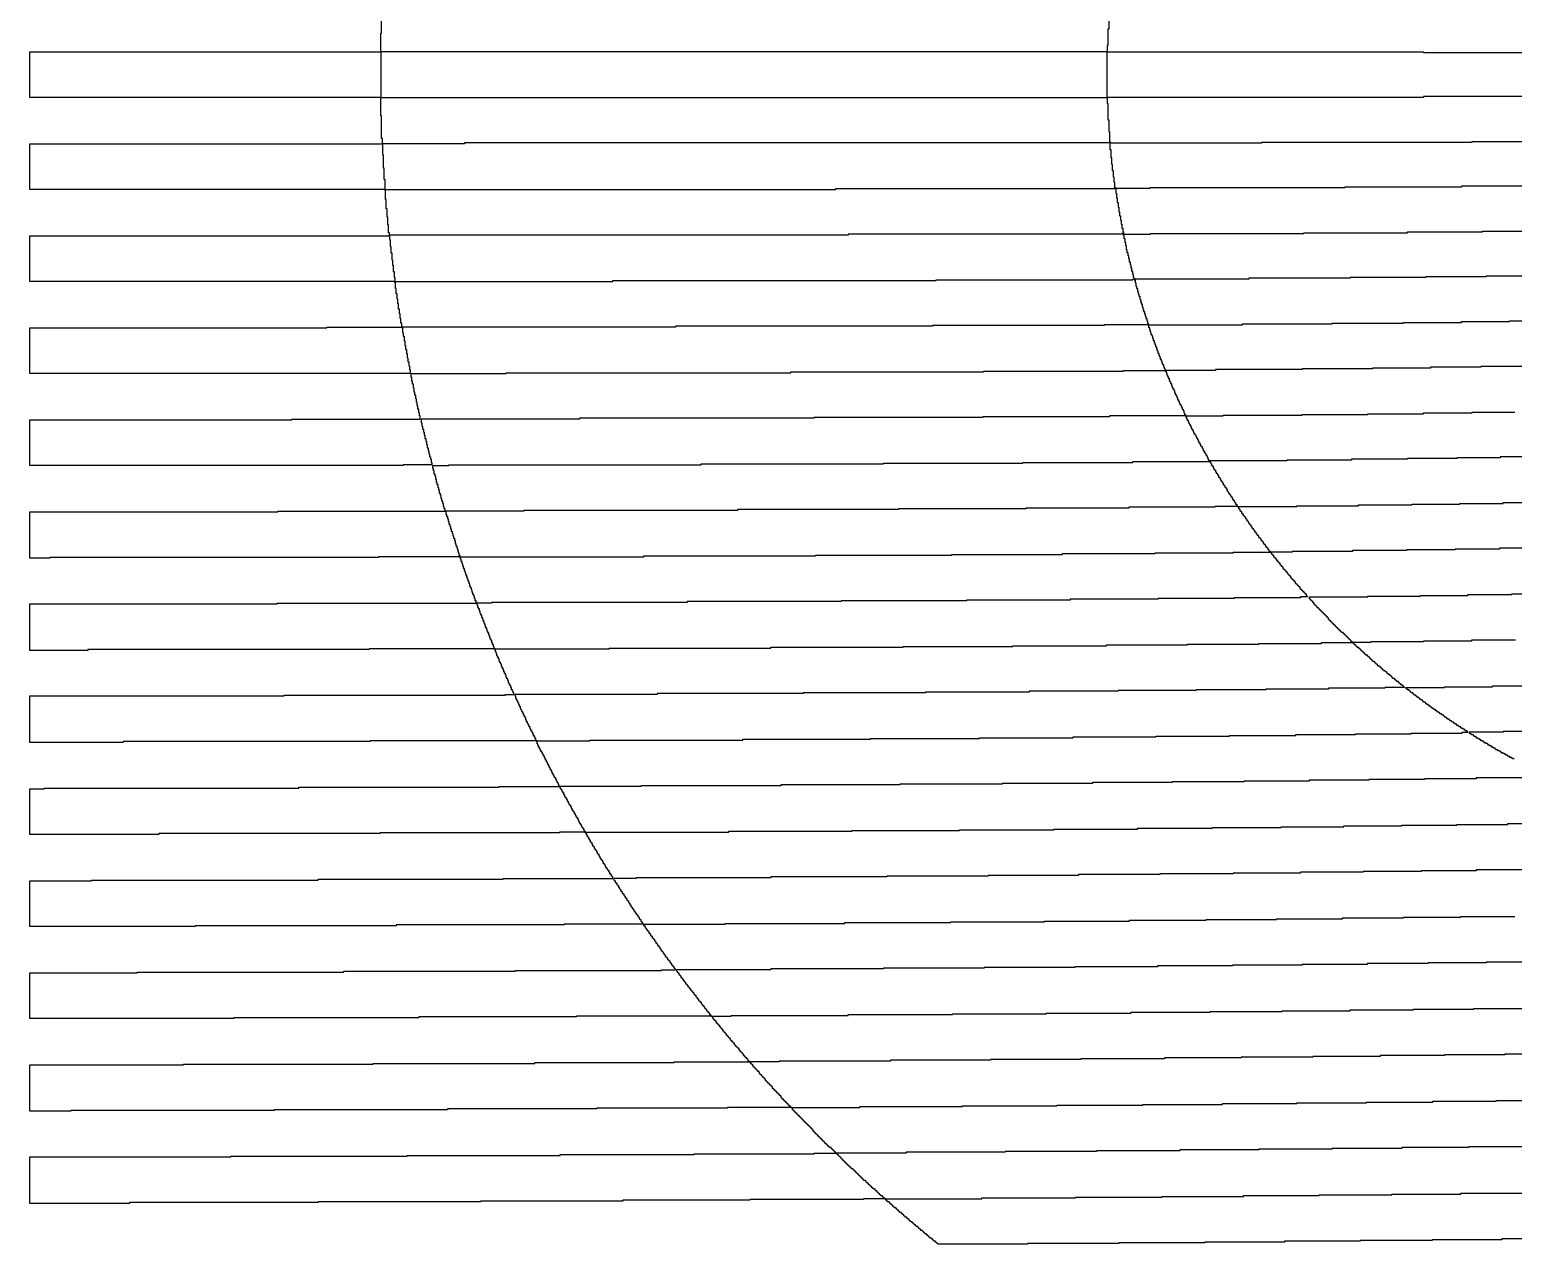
# Model space of a CAD drawing. Extents: x 600 to 5400, y 600 to 5400.
# Drawn here: x 600 to 2518, y 1487 to 3058 of the extents above; entities that cross this region are included whole.
import ezdxf

# ---------------------------------------------------------------- set-up
doc = ezdxf.new("R2010")
doc.units = 0
doc.layers.add('LG_12_W2000_ZP600_INV_LG', color=5, linetype='CONTINUOUS')

msp = doc.modelspace()

# ---------------------------------------------------------------- linework, layer by layer
at = {"layer": 'LG_12_W2000_ZP600_INV_LG'}
for points in [[(1162, 3089), (1162, 3088), (1997, 3088), (1997, 3086), (1996, 3086), (1996, 3073), (1995, 3073), (1995, 3058), (1994, 3058), (1994, 3037), (1993, 3037), (1993, 3029), (1054, 3029), (1054, 3053), (1055, 3053), (1055, 3082), (1056, 3082), (1056, 3089)], [(1054, 3029), (1054, 2970), (600, 2970), (600, 3029)], [(1993, 2970), (1993, 2962), (1994, 2962), (1994, 2941), (1995, 2941), (1995, 2926), (1996, 2926), (1996, 2913), (1997, 2913), (1997, 2911), (1162, 2911), (1162, 2910), (1056, 2910), (1056, 2917), (1055, 2917), (1055, 2946), (1054, 2946), (1054, 2970)], [(1056, 2910), (1056, 2896), (1057, 2896), (1057, 2879), (1058, 2879), (1058, 2864), (1059, 2864), (1059, 2851), (600, 2851), (600, 2910)], [(2004, 2852), (2004, 2846), (2005, 2846), (2005, 2840), (2006, 2840), (2006, 2834), (2007, 2834), (2007, 2828), (2008, 2828), (2008, 2822), (2009, 2822), (2009, 2817), (2010, 2817), (2010, 2811), (2011, 2811), (2011, 2806), (2012, 2806), (2012, 2801), (2013, 2801), (2013, 2796), (2014, 2796), (2014, 2794), (2012, 2794), (2012, 2793), (1658, 2793), (1658, 2792), (1065, 2792), (1065, 2795), (1064, 2795), (1064, 2805), (1063, 2805), (1063, 2815), (1062, 2815), (1062, 2826), (1061, 2826), (1061, 2838), (1060, 2838), (1060, 2850), (1059, 2850), (1059, 2851), (1642, 2851), (1642, 2852)], [(1065, 2791), (1065, 2786), (1066, 2786), (1066, 2777), (1067, 2777), (1067, 2769), (1068, 2769), (1068, 2760), (1069, 2760), (1069, 2753), (1070, 2753), (1070, 2745), (1071, 2745), (1071, 2737), (1072, 2737), (1072, 2732), (600, 2732), (600, 2791)], [(2028, 2735), (2028, 2734), (2029, 2734), (2029, 2730), (2030, 2730), (2030, 2726), (2031, 2726), (2031, 2723), (2032, 2723), (2032, 2719), (2033, 2719), (2033, 2716), (2034, 2716), (2034, 2713), (2035, 2713), (2035, 2709), (2036, 2709), (2036, 2706), (2037, 2706), (2037, 2703), (2038, 2703), (2038, 2699), (2039, 2699), (2039, 2696), (2040, 2696), (2040, 2693), (2041, 2693), (2041, 2690), (2042, 2690), (2042, 2687), (2043, 2687), (2043, 2684), (2044, 2684), (2044, 2681), (2045, 2681), (2045, 2678), (2046, 2678), (2046, 2676), (1989, 2676), (1989, 2675), (1767, 2675), (1767, 2674), (1435, 2674), (1435, 2673), (1081, 2673), (1081, 2678), (1080, 2678), (1080, 2684), (1079, 2684), (1079, 2690), (1078, 2690), (1078, 2696), (1077, 2696), (1077, 2703), (1076, 2703), (1076, 2709), (1075, 2709), (1075, 2716), (1074, 2716), (1074, 2723), (1073, 2723), (1073, 2730), (1072, 2730), (1072, 2732), (1354, 2732), (1354, 2733), (1772, 2733), (1772, 2734), (2026, 2734), (2026, 2735)], [(1081, 2673), (1081, 2672), (1082, 2672), (1082, 2666), (1083, 2666), (1083, 2661), (1084, 2661), (1084, 2655), (1085, 2655), (1085, 2649), (1086, 2649), (1086, 2644), (1087, 2644), (1087, 2639), (1088, 2639), (1088, 2633), (1089, 2633), (1089, 2628), (1090, 2628), (1090, 2623), (1091, 2623), (1091, 2618), (1092, 2618), (1092, 2613), (600, 2613), (600, 2672), (984, 2672), (984, 2673)], [(2068, 2617), (2068, 2616), (2069, 2616), (2069, 2614), (2070, 2614), (2070, 2611), (2071, 2611), (2071, 2609), (2072, 2609), (2072, 2607), (2073, 2607), (2073, 2604), (2074, 2604), (2074, 2602), (2075, 2602), (2075, 2600), (2076, 2600), (2076, 2597), (2077, 2597), (2077, 2595), (2078, 2595), (2078, 2593), (2079, 2593), (2079, 2591), (2080, 2591), (2080, 2588), (2081, 2588), (2081, 2586), (2082, 2586), (2082, 2584), (2083, 2584), (2083, 2582), (2084, 2582), (2084, 2579), (2085, 2579), (2085, 2577), (2086, 2577), (2086, 2575), (2087, 2575), (2087, 2573), (2088, 2573), (2088, 2571), (2089, 2571), (2089, 2569), (2090, 2569), (2090, 2567), (2091, 2567), (2091, 2565), (2092, 2565), (2092, 2562), (2093, 2562), (2093, 2560), (2094, 2560), (2094, 2558), (1996, 2558), (1996, 2557), (1832, 2557), (1832, 2556), (1614, 2556), (1614, 2555), (1311, 2555), (1311, 2554), (1106, 2554), (1106, 2549), (1107, 2549), (1107, 2545), (1108, 2545), (1108, 2541), (1109, 2541), (1109, 2537), (1110, 2537), (1110, 2533), (1111, 2533), (1111, 2529), (1112, 2529), (1112, 2525), (1113, 2525), (1113, 2521), (1114, 2521), (1114, 2517), (1115, 2517), (1115, 2513), (1116, 2513), (1116, 2509), (1117, 2509), (1117, 2505), (1118, 2505), (1118, 2502), (1119, 2502), (1119, 2498), (1120, 2498), (1120, 2495), (1083, 2495), (1083, 2494), (600, 2494), (600, 2553), (939, 2553), (939, 2554), (1105, 2554), (1105, 2558), (1104, 2558), (1104, 2562), (1103, 2562), (1103, 2567), (1102, 2567), (1102, 2571), (1101, 2571), (1101, 2576), (1100, 2576), (1100, 2580), (1099, 2580), (1099, 2585), (1098, 2585), (1098, 2589), (1097, 2589), (1097, 2594), (1096, 2594), (1096, 2599), (1095, 2599), (1095, 2603), (1094, 2603), (1094, 2608), (1093, 2608), (1093, 2613), (1216, 2613), (1216, 2614), (1584, 2614), (1584, 2615), (1833, 2615), (1833, 2616), (2014, 2616), (2014, 2617)], [(2126, 2499), (2126, 2498), (2127, 2498), (2127, 2496), (2128, 2496), (2128, 2494), (2129, 2494), (2129, 2493), (2130, 2493), (2130, 2491), (2131, 2491), (2131, 2489), (2132, 2489), (2132, 2488), (2133, 2488), (2133, 2486), (2134, 2486), (2134, 2484), (2135, 2484), (2135, 2483), (2136, 2483), (2136, 2481), (2137, 2481), (2137, 2479), (2138, 2479), (2138, 2478), (2139, 2478), (2139, 2476), (2140, 2476), (2140, 2474), (2141, 2474), (2141, 2473), (2142, 2473), (2142, 2471), (2143, 2471), (2143, 2469), (2144, 2469), (2144, 2468), (2145, 2468), (2145, 2466), (2146, 2466), (2146, 2465), (2147, 2465), (2147, 2463), (2148, 2463), (2148, 2461), (2149, 2461), (2149, 2460), (2150, 2460), (2150, 2458), (2151, 2458), (2151, 2457), (2152, 2457), (2152, 2455), (2153, 2455), (2153, 2454), (2154, 2454), (2154, 2452), (2155, 2452), (2155, 2450), (2156, 2450), (2156, 2449), (2157, 2449), (2157, 2447), (2158, 2447), (2158, 2446), (2159, 2446), (2159, 2444), (2160, 2444), (2160, 2443), (2161, 2443), (2161, 2441), (2132, 2441), (2132, 2440), (2021, 2440), (2021, 2439), (1888, 2439), (1888, 2438), (1723, 2438), (1723, 2437), (1515, 2437), (1515, 2436), (1239, 2436), (1239, 2435), (1138, 2435), (1138, 2431), (1139, 2431), (1139, 2428), (1140, 2428), (1140, 2425), (1141, 2425), (1141, 2422), (1142, 2422), (1142, 2418), (1143, 2418), (1143, 2415), (1144, 2415), (1144, 2412), (1145, 2412), (1145, 2409), (1146, 2409), (1146, 2406), (1147, 2406), (1147, 2403), (1148, 2403), (1148, 2400), (1149, 2400), (1149, 2397), (1150, 2397), (1150, 2393), (1151, 2393), (1151, 2390), (1152, 2390), (1152, 2387), (1153, 2387), (1153, 2384), (1154, 2384), (1154, 2381), (1155, 2381), (1155, 2378), (1156, 2378), (1156, 2376), (1051, 2376), (1051, 2375), (626, 2375), (626, 2374), (600, 2374), (600, 2434), (921, 2434), (921, 2435), (1137, 2435), (1137, 2438), (1136, 2438), (1136, 2441), (1135, 2441), (1135, 2445), (1134, 2445), (1134, 2448), (1133, 2448), (1133, 2451), (1132, 2451), (1132, 2455), (1131, 2455), (1131, 2458), (1130, 2458), (1130, 2462), (1129, 2462), (1129, 2465), (1128, 2465), (1128, 2469), (1127, 2469), (1127, 2472), (1126, 2472), (1126, 2476), (1125, 2476), (1125, 2480), (1124, 2480), (1124, 2483), (1123, 2483), (1123, 2487), (1122, 2487), (1122, 2490), (1121, 2490), (1121, 2494), (1142, 2494), (1142, 2495), (1468, 2495), (1468, 2496), (1704, 2496), (1704, 2497), (1884, 2497), (1884, 2498), (2026, 2498), (2026, 2499)], [(1178, 2316), (1178, 2314), (1179, 2314), (1179, 2311), (1180, 2311), (1180, 2309), (1181, 2309), (1181, 2306), (1182, 2306), (1182, 2303), (1183, 2303), (1183, 2301), (1184, 2301), (1184, 2298), (1185, 2298), (1185, 2296), (1186, 2296), (1186, 2293), (1187, 2293), (1187, 2290), (1188, 2290), (1188, 2288), (1189, 2288), (1189, 2285), (1190, 2285), (1190, 2283), (1191, 2283), (1191, 2280), (1192, 2280), (1192, 2278), (1193, 2278), (1193, 2275), (1194, 2275), (1194, 2273), (1195, 2273), (1195, 2270), (1196, 2270), (1196, 2268), (1197, 2268), (1197, 2265), (1198, 2265), (1198, 2263), (1199, 2263), (1199, 2260), (1200, 2260), (1200, 2258), (1201, 2258), (1201, 2257), (1039, 2257), (1039, 2256), (675, 2256), (675, 2255), (600, 2255), (600, 2315), (920, 2315), (920, 2316)], [(1285, 2079), (1285, 2078), (1286, 2078), (1286, 2076), (1287, 2076), (1287, 2075), (1288, 2075), (1288, 2073), (1289, 2073), (1289, 2071), (1290, 2071), (1290, 2069), (1291, 2069), (1291, 2067), (1292, 2067), (1292, 2065), (1293, 2065), (1293, 2064), (1294, 2064), (1294, 2062), (1295, 2062), (1295, 2060), (1296, 2060), (1296, 2058), (1297, 2058), (1297, 2056), (1298, 2056), (1298, 2055), (1299, 2055), (1299, 2053), (1300, 2053), (1300, 2051), (1301, 2051), (1301, 2049), (1302, 2049), (1302, 2047), (1303, 2047), (1303, 2046), (1304, 2046), (1304, 2044), (1305, 2044), (1305, 2042), (1306, 2042), (1306, 2040), (1307, 2040), (1307, 2039), (1308, 2039), (1308, 2037), (1309, 2037), (1309, 2035), (1310, 2035), (1310, 2033), (1311, 2033), (1311, 2031), (1312, 2031), (1312, 2030), (1313, 2030), (1313, 2028), (1314, 2028), (1314, 2026), (1315, 2026), (1315, 2025), (1316, 2025), (1316, 2023), (1317, 2023), (1317, 2021), (1318, 2021), (1318, 2020), (1285, 2020), (1285, 2019), (1053, 2019), (1053, 2018), (767, 2018), (767, 2017), (600, 2017), (600, 2076), (619, 2076), (619, 2077), (948, 2077), (948, 2078), (1207, 2078), (1207, 2079)]]:
    msp.add_lwpolyline(points, close=True, dxfattribs=at)
for points in [[(2724, 2971), (2402, 2971), (2402, 2970), (1993, 2970), (1993, 3029), (2402, 3029), (2402, 3028), (2724, 3028)], [(2551, 2855), (2451, 2855), (2451, 2854), (2300, 2854), (2300, 2853), (2048, 2853), (2048, 2852), (2004, 2852), (2004, 2853), (2003, 2853), (2003, 2860), (2002, 2860), (2002, 2867), (2001, 2867), (2001, 2875), (2000, 2875), (2000, 2883), (1999, 2883), (1999, 2892), (1998, 2892), (1998, 2902), (1997, 2902), (1997, 2911), (2193, 2911), (2193, 2912), (2465, 2912), (2465, 2913), (2603, 2913)], [(2546, 2739), (2483, 2739), (2483, 2738), (2405, 2738), (2405, 2737), (2307, 2737), (2307, 2736), (2176, 2736), (2176, 2735), (2028, 2735), (2028, 2737), (2027, 2737), (2027, 2741), (2026, 2741), (2026, 2745), (2025, 2745), (2025, 2749), (2024, 2749), (2024, 2753), (2023, 2753), (2023, 2757), (2022, 2757), (2022, 2761), (2021, 2761), (2021, 2765), (2020, 2765), (2020, 2769), (2019, 2769), (2019, 2773), (2018, 2773), (2018, 2778), (2017, 2778), (2017, 2782), (2016, 2782), (2016, 2787), (2015, 2787), (2015, 2791), (2014, 2791), (2014, 2793), (2049, 2793), (2049, 2794), (2247, 2794), (2247, 2795), (2381, 2795), (2381, 2796), (2478, 2796), (2478, 2797), (2551, 2797)], [(2531, 2622), (2476, 2622), (2476, 2621), (2411, 2621), (2411, 2620), (2336, 2620), (2336, 2619), (2245, 2619), (2245, 2618), (2133, 2618), (2133, 2617), (2068, 2617), (2068, 2619), (2067, 2619), (2067, 2621), (2066, 2621), (2066, 2624), (2065, 2624), (2065, 2626), (2064, 2626), (2064, 2629), (2063, 2629), (2063, 2631), (2062, 2631), (2062, 2634), (2061, 2634), (2061, 2636), (2060, 2636), (2060, 2639), (2059, 2639), (2059, 2642), (2058, 2642), (2058, 2644), (2057, 2644), (2057, 2647), (2056, 2647), (2056, 2650), (2055, 2650), (2055, 2652), (2054, 2652), (2054, 2655), (2053, 2655), (2053, 2658), (2052, 2658), (2052, 2661), (2051, 2661), (2051, 2663), (2050, 2663), (2050, 2666), (2049, 2666), (2049, 2669), (2048, 2669), (2048, 2672), (2047, 2672), (2047, 2675), (2046, 2675), (2046, 2676), (2168, 2676), (2168, 2677), (2284, 2677), (2284, 2678), (2376, 2678), (2376, 2679), (2451, 2679), (2451, 2680), (2513, 2680), (2513, 2681), (2566, 2681)], [(2552, 2505), (2501, 2505), (2501, 2504), (2445, 2504), (2445, 2503), (2381, 2503), (2381, 2502), (2309, 2502), (2309, 2501), (2225, 2501), (2225, 2500), (2125, 2500), (2125, 2501), (2124, 2501), (2124, 2503), (2123, 2503), (2123, 2505), (2122, 2505), (2122, 2507), (2121, 2507), (2121, 2509), (2120, 2509), (2120, 2510), (2119, 2510), (2119, 2512), (2118, 2512), (2118, 2514), (2117, 2514), (2117, 2516), (2116, 2516), (2116, 2518), (2115, 2518), (2115, 2519), (2114, 2519), (2114, 2521), (2113, 2521), (2113, 2523), (2112, 2523), (2112, 2525), (2111, 2525), (2111, 2527), (2110, 2527), (2110, 2529), (2109, 2529), (2109, 2531), (2108, 2531), (2108, 2533), (2107, 2533), (2107, 2534), (2106, 2534), (2106, 2536), (2105, 2536), (2105, 2538), (2104, 2538), (2104, 2540), (2103, 2540), (2103, 2542), (2102, 2542), (2102, 2544), (2101, 2544), (2101, 2546), (2100, 2546), (2100, 2548), (2099, 2548), (2099, 2550), (2098, 2550), (2098, 2552), (2097, 2552), (2097, 2554), (2096, 2554), (2096, 2556), (2095, 2556), (2095, 2558), (2143, 2558), (2143, 2559), (2245, 2559), (2245, 2560), (2330, 2560), (2330, 2561), (2402, 2561), (2402, 2562), (2465, 2562), (2465, 2563), (2520, 2563)], [(2552, 2387), (2500, 2387), (2500, 2386), (2443, 2386), (2443, 2385), (2380, 2385), (2380, 2384), (2310, 2384), (2310, 2383), (2232, 2383), (2232, 2382), (2205, 2382), (2205, 2380), (2206, 2380), (2206, 2379), (2207, 2379), (2207, 2378), (2208, 2378), (2208, 2376), (2209, 2376), (2209, 2375), (2210, 2375), (2210, 2374), (2211, 2374), (2211, 2373), (2212, 2373), (2212, 2371), (2213, 2371), (2213, 2370), (2214, 2370), (2214, 2369), (2215, 2369), (2215, 2368), (2216, 2368), (2216, 2366), (2217, 2366), (2217, 2365), (2218, 2365), (2218, 2364), (2219, 2364), (2219, 2363), (2220, 2363), (2220, 2361), (2221, 2361), (2221, 2360), (2222, 2360), (2222, 2359), (2223, 2359), (2223, 2358), (2224, 2358), (2224, 2357), (2225, 2357), (2225, 2355), (2226, 2355), (2226, 2354), (2227, 2354), (2227, 2353), (2228, 2353), (2228, 2352), (2229, 2352), (2229, 2351), (2230, 2351), (2230, 2349), (2231, 2349), (2231, 2348), (2232, 2348), (2232, 2347), (2233, 2347), (2233, 2346), (2234, 2346), (2234, 2345), (2235, 2345), (2235, 2344), (2236, 2344), (2236, 2342), (2237, 2342), (2237, 2341), (2238, 2341), (2238, 2340), (2239, 2340), (2239, 2339), (2240, 2339), (2240, 2338), (2241, 2338), (2241, 2337), (2242, 2337), (2242, 2335), (2243, 2335), (2243, 2334), (2244, 2334), (2244, 2333), (2245, 2333), (2245, 2332), (2246, 2332), (2246, 2331), (2247, 2331), (2247, 2330), (2248, 2330), (2248, 2329), (2249, 2329), (2249, 2328), (2250, 2328), (2250, 2326), (2251, 2326), (2251, 2325), (2252, 2325), (2252, 2324), (2243, 2324), (2243, 2323), (2157, 2323), (2157, 2322), (2059, 2322), (2059, 2321), (1945, 2321), (1945, 2320), (1811, 2320), (1811, 2319), (1649, 2319), (1649, 2318), (1450, 2318), (1450, 2317), (1197, 2317), (1197, 2316), (1178, 2316), (1178, 2317), (1177, 2317), (1177, 2319), (1176, 2319), (1176, 2322), (1175, 2322), (1175, 2325), (1174, 2325), (1174, 2327), (1173, 2327), (1173, 2330), (1172, 2330), (1172, 2333), (1171, 2333), (1171, 2336), (1170, 2336), (1170, 2338), (1169, 2338), (1169, 2341), (1168, 2341), (1168, 2344), (1167, 2344), (1167, 2347), (1166, 2347), (1166, 2349), (1165, 2349), (1165, 2352), (1164, 2352), (1164, 2355), (1163, 2355), (1163, 2358), (1162, 2358), (1162, 2361), (1161, 2361), (1161, 2364), (1160, 2364), (1160, 2367), (1159, 2367), (1159, 2370), (1158, 2370), (1158, 2373), (1157, 2373), (1157, 2375), (1156, 2375), (1156, 2376), (1394, 2376), (1394, 2377), (1616, 2377), (1616, 2378), (1792, 2378), (1792, 2379), (1935, 2379), (1935, 2380), (2055, 2380), (2055, 2381), (2156, 2381), (2156, 2382), (2204, 2382), (2204, 2383), (2203, 2383), (2203, 2384), (2202, 2384), (2202, 2385), (2201, 2385), (2201, 2387), (2200, 2387), (2200, 2388), (2199, 2388), (2199, 2389), (2198, 2389), (2198, 2391), (2197, 2391), (2197, 2392), (2196, 2392), (2196, 2393), (2195, 2393), (2195, 2395), (2194, 2395), (2194, 2396), (2193, 2396), (2193, 2397), (2192, 2397), (2192, 2399), (2191, 2399), (2191, 2400), (2190, 2400), (2190, 2401), (2189, 2401), (2189, 2403), (2188, 2403), (2188, 2404), (2187, 2404), (2187, 2405), (2186, 2405), (2186, 2407), (2185, 2407), (2185, 2408), (2184, 2408), (2184, 2410), (2183, 2410), (2183, 2411), (2182, 2411), (2182, 2412), (2181, 2412), (2181, 2414), (2180, 2414), (2180, 2415), (2179, 2415), (2179, 2417), (2178, 2417), (2178, 2418), (2177, 2418), (2177, 2419), (2176, 2419), (2176, 2421), (2175, 2421), (2175, 2422), (2174, 2422), (2174, 2424), (2173, 2424), (2173, 2425), (2172, 2425), (2172, 2427), (2171, 2427), (2171, 2428), (2170, 2428), (2170, 2429), (2169, 2429), (2169, 2431), (2168, 2431), (2168, 2432), (2167, 2432), (2167, 2434), (2166, 2434), (2166, 2435), (2165, 2435), (2165, 2437), (2164, 2437), (2164, 2438), (2163, 2438), (2163, 2440), (2162, 2440), (2162, 2441), (2238, 2441), (2238, 2442), (2318, 2442), (2318, 2443), (2387, 2443), (2387, 2444), (2449, 2444), (2449, 2445), (2505, 2445), (2505, 2446), (2556, 2446)], [(2521, 2268), (2464, 2268), (2464, 2267), (2402, 2267), (2402, 2266), (2334, 2266), (2334, 2265), (2311, 2265), (2311, 2264), (2312, 2264), (2312, 2263), (2313, 2263), (2313, 2262), (2314, 2262), (2314, 2261), (2315, 2261), (2315, 2260), (2316, 2260), (2316, 2259), (2318, 2259), (2318, 2258), (2319, 2258), (2319, 2257), (2320, 2257), (2320, 2256), (2321, 2256), (2321, 2255), (2322, 2255), (2322, 2254), (2323, 2254), (2323, 2253), (2324, 2253), (2324, 2252), (2325, 2252), (2325, 2251), (2326, 2251), (2326, 2250), (2327, 2250), (2327, 2249), (2329, 2249), (2329, 2248), (2330, 2248), (2330, 2247), (2331, 2247), (2331, 2246), (2332, 2246), (2332, 2245), (2333, 2245), (2333, 2244), (2334, 2244), (2334, 2243), (2335, 2243), (2335, 2242), (2336, 2242), (2336, 2241), (2338, 2241), (2338, 2240), (2339, 2240), (2339, 2239), (2340, 2239), (2340, 2238), (2341, 2238), (2341, 2237), (2342, 2237), (2342, 2236), (2343, 2236), (2343, 2235), (2345, 2235), (2345, 2234), (2346, 2234), (2346, 2233), (2347, 2233), (2347, 2232), (2348, 2232), (2348, 2231), (2349, 2231), (2349, 2230), (2350, 2230), (2350, 2229), (2352, 2229), (2352, 2228), (2353, 2228), (2353, 2227), (2354, 2227), (2354, 2226), (2355, 2226), (2355, 2225), (2356, 2225), (2356, 2224), (2358, 2224), (2358, 2223), (2359, 2223), (2359, 2222), (2360, 2222), (2360, 2221), (2361, 2221), (2361, 2220), (2362, 2220), (2362, 2219), (2364, 2219), (2364, 2218), (2365, 2218), (2365, 2217), (2366, 2217), (2366, 2216), (2367, 2216), (2367, 2215), (2369, 2215), (2369, 2214), (2370, 2214), (2370, 2213), (2371, 2213), (2371, 2212), (2372, 2212), (2372, 2211), (2374, 2211), (2374, 2210), (2375, 2210), (2375, 2209), (2376, 2209), (2376, 2208), (2377, 2208), (2377, 2207), (2352, 2207), (2352, 2206), (2279, 2206), (2279, 2205), (2198, 2205), (2198, 2204), (2108, 2204), (2108, 2203), (2007, 2203), (2007, 2202), (1892, 2202), (1892, 2201), (1758, 2201), (1758, 2200), (1600, 2200), (1600, 2199), (1411, 2199), (1411, 2198), (1227, 2198), (1227, 2196), (1228, 2196), (1228, 2193), (1229, 2193), (1229, 2191), (1230, 2191), (1230, 2189), (1231, 2189), (1231, 2187), (1232, 2187), (1232, 2185), (1233, 2185), (1233, 2183), (1234, 2183), (1234, 2180), (1235, 2180), (1235, 2178), (1236, 2178), (1236, 2176), (1237, 2176), (1237, 2174), (1238, 2174), (1238, 2172), (1239, 2172), (1239, 2170), (1240, 2170), (1240, 2168), (1241, 2168), (1241, 2165), (1242, 2165), (1242, 2163), (1243, 2163), (1243, 2161), (1244, 2161), (1244, 2159), (1245, 2159), (1245, 2157), (1246, 2157), (1246, 2155), (1247, 2155), (1247, 2153), (1248, 2153), (1248, 2151), (1249, 2151), (1249, 2149), (1250, 2149), (1250, 2147), (1251, 2147), (1251, 2145), (1252, 2145), (1252, 2143), (1253, 2143), (1253, 2141), (1254, 2141), (1254, 2139), (1255, 2139), (1255, 2138), (1040, 2138), (1040, 2137), (721, 2137), (721, 2136), (600, 2136), (600, 2196), (929, 2196), (929, 2197), (1215, 2197), (1215, 2198), (1226, 2198), (1226, 2200), (1225, 2200), (1225, 2202), (1224, 2202), (1224, 2204), (1223, 2204), (1223, 2207), (1222, 2207), (1222, 2209), (1221, 2209), (1221, 2211), (1220, 2211), (1220, 2213), (1219, 2213), (1219, 2216), (1218, 2216), (1218, 2218), (1217, 2218), (1217, 2220), (1216, 2220), (1216, 2223), (1215, 2223), (1215, 2225), (1214, 2225), (1214, 2227), (1213, 2227), (1213, 2230), (1212, 2230), (1212, 2232), (1211, 2232), (1211, 2234), (1210, 2234), (1210, 2237), (1209, 2237), (1209, 2239), (1208, 2239), (1208, 2241), (1207, 2241), (1207, 2244), (1206, 2244), (1206, 2246), (1205, 2246), (1205, 2248), (1204, 2248), (1204, 2251), (1203, 2251), (1203, 2253), (1202, 2253), (1202, 2256), (1201, 2256), (1201, 2257), (1349, 2257), (1349, 2258), (1558, 2258), (1558, 2259), (1729, 2259), (1729, 2260), (1871, 2260), (1871, 2261), (1992, 2261), (1992, 2262), (2097, 2262), (2097, 2263), (2189, 2263), (2189, 2264), (2270, 2264), (2270, 2265), (2310, 2265), (2310, 2266), (2309, 2266), (2309, 2267), (2308, 2267), (2308, 2268), (2307, 2268), (2307, 2269), (2306, 2269), (2306, 2270), (2305, 2270), (2305, 2271), (2304, 2271), (2304, 2272), (2303, 2272), (2303, 2273), (2302, 2273), (2302, 2274), (2301, 2274), (2301, 2275), (2300, 2275), (2300, 2276), (2299, 2276), (2299, 2277), (2298, 2277), (2298, 2278), (2296, 2278), (2296, 2279), (2295, 2279), (2295, 2280), (2294, 2280), (2294, 2281), (2293, 2281), (2293, 2282), (2292, 2282), (2292, 2283), (2291, 2283), (2291, 2284), (2290, 2284), (2290, 2285), (2289, 2285), (2289, 2286), (2288, 2286), (2288, 2287), (2287, 2287), (2287, 2288), (2286, 2288), (2286, 2289), (2285, 2289), (2285, 2290), (2284, 2290), (2284, 2291), (2283, 2291), (2283, 2292), (2282, 2292), (2282, 2293), (2281, 2293), (2281, 2294), (2280, 2294), (2280, 2295), (2279, 2295), (2279, 2297), (2278, 2297), (2278, 2298), (2277, 2298), (2277, 2299), (2276, 2299), (2276, 2300), (2275, 2300), (2275, 2301), (2274, 2301), (2274, 2302), (2273, 2302), (2273, 2303), (2272, 2303), (2272, 2304), (2271, 2304), (2271, 2305), (2270, 2305), (2270, 2306), (2269, 2306), (2269, 2307), (2268, 2307), (2268, 2308), (2267, 2308), (2267, 2309), (2266, 2309), (2266, 2310), (2265, 2310), (2265, 2311), (2264, 2311), (2264, 2312), (2263, 2312), (2263, 2313), (2262, 2313), (2262, 2314), (2261, 2314), (2261, 2315), (2260, 2315), (2260, 2317), (2259, 2317), (2259, 2318), (2258, 2318), (2258, 2319), (2257, 2319), (2257, 2320), (2256, 2320), (2256, 2321), (2255, 2321), (2255, 2322), (2254, 2322), (2254, 2323), (2255, 2323), (2255, 2324), (2330, 2324), (2330, 2325), (2398, 2325), (2398, 2326), (2459, 2326), (2459, 2327), (2516, 2327), (2516, 2328), (2568, 2328)], [(2532, 2090), (2470, 2090), (2470, 2089), (2403, 2089), (2403, 2088), (2331, 2088), (2331, 2087), (2254, 2087), (2254, 2086), (2170, 2086), (2170, 2085), (2077, 2085), (2077, 2084), (1974, 2084), (1974, 2083), (1857, 2083), (1857, 2082), (1725, 2082), (1725, 2081), (1571, 2081), (1571, 2080), (1390, 2080), (1390, 2079), (1285, 2079), (1285, 2080), (1284, 2080), (1284, 2082), (1283, 2082), (1283, 2084), (1282, 2084), (1282, 2086), (1281, 2086), (1281, 2088), (1280, 2088), (1280, 2090), (1279, 2090), (1279, 2091), (1278, 2091), (1278, 2093), (1277, 2093), (1277, 2095), (1276, 2095), (1276, 2097), (1275, 2097), (1275, 2099), (1274, 2099), (1274, 2101), (1273, 2101), (1273, 2103), (1272, 2103), (1272, 2105), (1271, 2105), (1271, 2107), (1270, 2107), (1270, 2109), (1269, 2109), (1269, 2111), (1268, 2111), (1268, 2113), (1267, 2113), (1267, 2115), (1266, 2115), (1266, 2117), (1265, 2117), (1265, 2119), (1264, 2119), (1264, 2121), (1263, 2121), (1263, 2123), (1262, 2123), (1262, 2124), (1261, 2124), (1261, 2126), (1260, 2126), (1260, 2128), (1259, 2128), (1259, 2130), (1258, 2130), (1258, 2132), (1257, 2132), (1257, 2134), (1256, 2134), (1256, 2137), (1255, 2137), (1255, 2138), (1324, 2138), (1324, 2139), (1522, 2139), (1522, 2140), (1687, 2140), (1687, 2141), (1828, 2141), (1828, 2142), (1949, 2142), (1949, 2143), (2056, 2143), (2056, 2144), (2151, 2144), (2151, 2145), (2237, 2145), (2237, 2146), (2314, 2146), (2314, 2147), (2386, 2147), (2386, 2148), (2452, 2148), (2452, 2149), (2459, 2149), (2459, 2150), (2458, 2150), (2458, 2151), (2456, 2151), (2456, 2152), (2455, 2152), (2455, 2153), (2453, 2153), (2453, 2154), (2451, 2154), (2451, 2155), (2450, 2155), (2450, 2156), (2448, 2156), (2448, 2157), (2447, 2157), (2447, 2158), (2445, 2158), (2445, 2159), (2444, 2159), (2444, 2160), (2442, 2160), (2442, 2161), (2441, 2161), (2441, 2162), (2439, 2162), (2439, 2163), (2438, 2163), (2438, 2164), (2436, 2164), (2436, 2165), (2435, 2165), (2435, 2166), (2433, 2166), (2433, 2167), (2432, 2167), (2432, 2168), (2430, 2168), (2430, 2169), (2429, 2169), (2429, 2170), (2428, 2170), (2428, 2171), (2426, 2171), (2426, 2172), (2425, 2172), (2425, 2173), (2423, 2173), (2423, 2174), (2422, 2174), (2422, 2175), (2420, 2175), (2420, 2176), (2419, 2176), (2419, 2177), (2418, 2177), (2418, 2178), (2416, 2178), (2416, 2179), (2415, 2179), (2415, 2180), (2413, 2180), (2413, 2181), (2412, 2181), (2412, 2182), (2411, 2182), (2411, 2183), (2409, 2183), (2409, 2184), (2408, 2184), (2408, 2185), (2406, 2185), (2406, 2186), (2405, 2186), (2405, 2187), (2404, 2187), (2404, 2188), (2402, 2188), (2402, 2189), (2401, 2189), (2401, 2190), (2400, 2190), (2400, 2191), (2398, 2191), (2398, 2192), (2397, 2192), (2397, 2193), (2396, 2193), (2396, 2194), (2394, 2194), (2394, 2195), (2393, 2195), (2393, 2196), (2392, 2196), (2392, 2197), (2390, 2197), (2390, 2198), (2389, 2198), (2389, 2199), (2388, 2199), (2388, 2200), (2386, 2200), (2386, 2201), (2385, 2201), (2385, 2202), (2384, 2202), (2384, 2203), (2383, 2203), (2383, 2204), (2381, 2204), (2381, 2205), (2380, 2205), (2380, 2206), (2379, 2206), (2379, 2207), (2429, 2207), (2429, 2208), (2491, 2208), (2491, 2209), (2548, 2209)], [(2563, 2150), (2505, 2150), (2505, 2149), (2461, 2149), (2461, 2148), (2462, 2148), (2462, 2147), (2464, 2147), (2464, 2146), (2466, 2146), (2466, 2145), (2467, 2145), (2467, 2144), (2469, 2144), (2469, 2143), (2470, 2143), (2470, 2142), (2472, 2142), (2472, 2141), (2474, 2141), (2474, 2140), (2475, 2140), (2475, 2139), (2477, 2139), (2477, 2138), (2479, 2138), (2479, 2137), (2480, 2137), (2480, 2136), (2482, 2136), (2482, 2135), (2484, 2135), (2484, 2134), (2485, 2134), (2485, 2133), (2487, 2133), (2487, 2132), (2489, 2132), (2489, 2131), (2490, 2131), (2490, 2130), (2492, 2130), (2492, 2129), (2494, 2129), (2494, 2128), (2495, 2128), (2495, 2127), (2497, 2127), (2497, 2126), (2499, 2126), (2499, 2125), (2501, 2125), (2501, 2124), (2502, 2124), (2502, 2123), (2504, 2123), (2504, 2122), (2506, 2122), (2506, 2121), (2508, 2121), (2508, 2120), (2510, 2120), (2510, 2119), (2511, 2119), (2511, 2118), (2513, 2118), (2513, 2117), (2515, 2117), (2515, 2116), (2517, 2116), (2517, 2115), (2519, 2115)], [(2537, 1971), (2470, 1971), (2470, 1970), (2399, 1970), (2399, 1969), (2324, 1969), (2324, 1968), (2243, 1968), (2243, 1967), (2156, 1967), (2156, 1966), (2061, 1966), (2061, 1965), (1956, 1965), (1956, 1964), (1839, 1964), (1839, 1963), (1708, 1963), (1708, 1962), (1558, 1962), (1558, 1961), (1384, 1961), (1384, 1960), (1355, 1960), (1355, 1958), (1356, 1958), (1356, 1957), (1357, 1957), (1357, 1955), (1358, 1955), (1358, 1954), (1359, 1954), (1359, 1952), (1360, 1952), (1360, 1951), (1361, 1951), (1361, 1949), (1362, 1949), (1362, 1947), (1363, 1947), (1363, 1946), (1364, 1946), (1364, 1944), (1365, 1944), (1365, 1943), (1366, 1943), (1366, 1941), (1367, 1941), (1367, 1940), (1368, 1940), (1368, 1938), (1369, 1938), (1369, 1937), (1370, 1937), (1370, 1935), (1371, 1935), (1371, 1934), (1372, 1934), (1372, 1932), (1373, 1932), (1373, 1931), (1374, 1931), (1374, 1929), (1375, 1929), (1375, 1928), (1376, 1928), (1376, 1926), (1377, 1926), (1377, 1924), (1378, 1924), (1378, 1923), (1379, 1923), (1379, 1921), (1380, 1921), (1380, 1920), (1381, 1920), (1381, 1918), (1382, 1918), (1382, 1917), (1383, 1917), (1383, 1915), (1384, 1915), (1384, 1914), (1385, 1914), (1385, 1913), (1386, 1913), (1386, 1911), (1387, 1911), (1387, 1910), (1388, 1910), (1388, 1908), (1389, 1908), (1389, 1907), (1390, 1907), (1390, 1905), (1391, 1905), (1391, 1904), (1392, 1904), (1392, 1902), (1393, 1902), (1393, 1901), (1291, 1901), (1291, 1900), (1074, 1900), (1074, 1899), (814, 1899), (814, 1898), (600, 1898), (600, 1957), (680, 1957), (680, 1958), (973, 1958), (973, 1959), (1212, 1959), (1212, 1960), (1354, 1960), (1354, 1962), (1353, 1962), (1353, 1963), (1352, 1963), (1352, 1965), (1351, 1965), (1351, 1966), (1350, 1966), (1350, 1968), (1349, 1968), (1349, 1970), (1348, 1970), (1348, 1971), (1347, 1971), (1347, 1973), (1346, 1973), (1346, 1974), (1345, 1974), (1345, 1976), (1344, 1976), (1344, 1978), (1343, 1978), (1343, 1979), (1342, 1979), (1342, 1981), (1341, 1981), (1341, 1983), (1340, 1983), (1340, 1984), (1339, 1984), (1339, 1986), (1338, 1986), (1338, 1987), (1337, 1987), (1337, 1989), (1336, 1989), (1336, 1991), (1335, 1991), (1335, 1992), (1334, 1992), (1334, 1994), (1333, 1994), (1333, 1996), (1332, 1996), (1332, 1997), (1331, 1997), (1331, 1999), (1330, 1999), (1330, 2001), (1329, 2001), (1329, 2002), (1328, 2002), (1328, 2004), (1327, 2004), (1327, 2006), (1326, 2006), (1326, 2007), (1325, 2007), (1325, 2009), (1324, 2009), (1324, 2011), (1323, 2011), (1323, 2013), (1322, 2013), (1322, 2014), (1321, 2014), (1321, 2016), (1320, 2016), (1320, 2018), (1319, 2018), (1319, 2019), (1318, 2019), (1318, 2020), (1504, 2020), (1504, 2021), (1663, 2021), (1663, 2022), (1802, 2022), (1802, 2023), (1924, 2023), (1924, 2024), (2032, 2024), (2032, 2025), (2129, 2025), (2129, 2026), (2218, 2026), (2218, 2027), (2299, 2027), (2299, 2028), (2374, 2028), (2374, 2029), (2445, 2029), (2445, 2030), (2511, 2030), (2511, 2031), (2573, 2031)], [(2554, 1852), (2483, 1852), (2483, 1851), (2408, 1851), (2408, 1850), (2329, 1850), (2329, 1849), (2245, 1849), (2245, 1848), (2155, 1848), (2155, 1847), (2058, 1847), (2058, 1846), (1951, 1846), (1951, 1845), (1834, 1845), (1834, 1844), (1704, 1844), (1704, 1843), (1558, 1843), (1558, 1842), (1436, 1842), (1436, 1840), (1437, 1840), (1437, 1839), (1438, 1839), (1438, 1838), (1439, 1838), (1439, 1836), (1440, 1836), (1440, 1835), (1441, 1835), (1441, 1834), (1442, 1834), (1442, 1832), (1443, 1832), (1443, 1831), (1444, 1831), (1444, 1830), (1445, 1830), (1445, 1828), (1446, 1828), (1446, 1827), (1447, 1827), (1447, 1826), (1448, 1826), (1448, 1824), (1449, 1824), (1449, 1823), (1450, 1823), (1450, 1822), (1451, 1822), (1451, 1820), (1452, 1820), (1452, 1819), (1453, 1819), (1453, 1818), (1454, 1818), (1454, 1816), (1455, 1816), (1455, 1815), (1456, 1815), (1456, 1814), (1457, 1814), (1457, 1813), (1458, 1813), (1458, 1811), (1459, 1811), (1459, 1810), (1460, 1810), (1460, 1809), (1461, 1809), (1461, 1807), (1462, 1807), (1462, 1806), (1463, 1806), (1463, 1805), (1464, 1805), (1464, 1803), (1465, 1803), (1465, 1802), (1466, 1802), (1466, 1801), (1467, 1801), (1467, 1800), (1468, 1800), (1468, 1798), (1469, 1798), (1469, 1797), (1470, 1797), (1470, 1796), (1471, 1796), (1471, 1795), (1472, 1795), (1472, 1793), (1473, 1793), (1473, 1792), (1474, 1792), (1474, 1791), (1475, 1791), (1475, 1789), (1476, 1789), (1476, 1788), (1477, 1788), (1477, 1787), (1478, 1787), (1478, 1786), (1479, 1786), (1479, 1784), (1480, 1784), (1480, 1783), (1481, 1783), (1481, 1782), (1307, 1782), (1307, 1781), (1103, 1781), (1103, 1780), (864, 1780), (864, 1779), (600, 1779), (600, 1838), (739, 1838), (739, 1839), (1006, 1839), (1006, 1840), (1228, 1840), (1228, 1841), (1417, 1841), (1417, 1842), (1435, 1842), (1435, 1843), (1434, 1843), (1434, 1844), (1433, 1844), (1433, 1846), (1432, 1846), (1432, 1847), (1431, 1847), (1431, 1848), (1430, 1848), (1430, 1850), (1429, 1850), (1429, 1851), (1428, 1851), (1428, 1853), (1427, 1853), (1427, 1854), (1426, 1854), (1426, 1855), (1425, 1855), (1425, 1857), (1424, 1857), (1424, 1858), (1423, 1858), (1423, 1859), (1422, 1859), (1422, 1861), (1421, 1861), (1421, 1862), (1420, 1862), (1420, 1864), (1419, 1864), (1419, 1865), (1418, 1865), (1418, 1866), (1417, 1866), (1417, 1868), (1416, 1868), (1416, 1869), (1415, 1869), (1415, 1871), (1414, 1871), (1414, 1872), (1413, 1872), (1413, 1873), (1412, 1873), (1412, 1875), (1411, 1875), (1411, 1876), (1410, 1876), (1410, 1878), (1409, 1878), (1409, 1879), (1408, 1879), (1408, 1881), (1407, 1881), (1407, 1882), (1406, 1882), (1406, 1883), (1405, 1883), (1405, 1885), (1404, 1885), (1404, 1886), (1403, 1886), (1403, 1888), (1402, 1888), (1402, 1889), (1401, 1889), (1401, 1891), (1400, 1891), (1400, 1892), (1399, 1892), (1399, 1893), (1398, 1893), (1398, 1895), (1397, 1895), (1397, 1896), (1396, 1896), (1396, 1898), (1395, 1898), (1395, 1899), (1394, 1899), (1394, 1901), (1499, 1901), (1499, 1902), (1654, 1902), (1654, 1903), (1791, 1903), (1791, 1904), (1912, 1904), (1912, 1905), (2022, 1905), (2022, 1906), (2121, 1906), (2121, 1907), (2212, 1907), (2212, 1908), (2297, 1908), (2297, 1909), (2376, 1909), (2376, 1910), (2450, 1910), (2450, 1911), (2520, 1911)], [(2582, 1733), (2507, 1733), (2507, 1732), (2429, 1732), (2429, 1731), (2346, 1731), (2346, 1730), (2259, 1730), (2259, 1729), (2166, 1729), (2166, 1728), (2067, 1728), (2067, 1727), (1959, 1727), (1959, 1726), (1842, 1726), (1842, 1725), (1713, 1725), (1713, 1724), (1569, 1724), (1569, 1723), (1531, 1723), (1531, 1722), (1532, 1722), (1532, 1721), (1533, 1721), (1533, 1720), (1534, 1720), (1534, 1719), (1535, 1719), (1535, 1717), (1536, 1717), (1536, 1716), (1537, 1716), (1537, 1715), (1538, 1715), (1538, 1714), (1539, 1714), (1539, 1713), (1540, 1713), (1540, 1712), (1541, 1712), (1541, 1711), (1542, 1711), (1542, 1710), (1543, 1710), (1543, 1708), (1544, 1708), (1544, 1707), (1545, 1707), (1545, 1706), (1546, 1706), (1546, 1705), (1547, 1705), (1547, 1704), (1548, 1704), (1548, 1703), (1549, 1703), (1549, 1702), (1550, 1702), (1550, 1701), (1551, 1701), (1551, 1699), (1552, 1699), (1552, 1698), (1553, 1698), (1553, 1697), (1554, 1697), (1554, 1696), (1555, 1696), (1555, 1695), (1556, 1695), (1556, 1694), (1557, 1694), (1557, 1693), (1558, 1693), (1558, 1692), (1559, 1692), (1559, 1691), (1560, 1691), (1560, 1689), (1561, 1689), (1561, 1688), (1562, 1688), (1562, 1687), (1563, 1687), (1563, 1686), (1564, 1686), (1564, 1685), (1565, 1685), (1565, 1684), (1566, 1684), (1566, 1683), (1567, 1683), (1567, 1682), (1568, 1682), (1568, 1681), (1569, 1681), (1569, 1680), (1570, 1680), (1570, 1679), (1571, 1679), (1571, 1677), (1572, 1677), (1572, 1676), (1573, 1676), (1573, 1675), (1574, 1675), (1574, 1674), (1575, 1674), (1575, 1673), (1576, 1673), (1576, 1672), (1577, 1672), (1577, 1671), (1578, 1671), (1578, 1670), (1579, 1670), (1579, 1669), (1580, 1669), (1580, 1668), (1581, 1668), (1581, 1667), (1582, 1667), (1582, 1666), (1583, 1666), (1583, 1665), (1584, 1665), (1584, 1664), (1502, 1664), (1502, 1663), (1333, 1663), (1333, 1662), (1140, 1662), (1140, 1661), (916, 1661), (916, 1660), (653, 1660), (653, 1659), (600, 1659), (600, 1719), (799, 1719), (799, 1720), (1044, 1720), (1044, 1721), (1253, 1721), (1253, 1722), (1433, 1722), (1433, 1723), (1530, 1723), (1530, 1724), (1529, 1724), (1529, 1726), (1528, 1726), (1528, 1727), (1527, 1727), (1527, 1728), (1526, 1728), (1526, 1729), (1525, 1729), (1525, 1730), (1524, 1730), (1524, 1731), (1523, 1731), (1523, 1733), (1522, 1733), (1522, 1734), (1521, 1734), (1521, 1735), (1520, 1735), (1520, 1736), (1519, 1736), (1519, 1737), (1518, 1737), (1518, 1738), (1517, 1738), (1517, 1740), (1516, 1740), (1516, 1741), (1515, 1741), (1515, 1742), (1514, 1742), (1514, 1743), (1513, 1743), (1513, 1744), (1512, 1744), (1512, 1745), (1511, 1745), (1511, 1747), (1510, 1747), (1510, 1748), (1509, 1748), (1509, 1749), (1508, 1749), (1508, 1750), (1507, 1750), (1507, 1751), (1506, 1751), (1506, 1753), (1505, 1753), (1505, 1754), (1504, 1754), (1504, 1755), (1503, 1755), (1503, 1756), (1502, 1756), (1502, 1757), (1501, 1757), (1501, 1759), (1500, 1759), (1500, 1760), (1499, 1760), (1499, 1761), (1498, 1761), (1498, 1762), (1497, 1762), (1497, 1763), (1496, 1763), (1496, 1765), (1495, 1765), (1495, 1766), (1494, 1766), (1494, 1767), (1493, 1767), (1493, 1768), (1492, 1768), (1492, 1770), (1491, 1770), (1491, 1771), (1490, 1771), (1490, 1772), (1489, 1772), (1489, 1773), (1488, 1773), (1488, 1775), (1487, 1775), (1487, 1776), (1486, 1776), (1486, 1777), (1485, 1777), (1485, 1778), (1484, 1778), (1484, 1779), (1483, 1779), (1483, 1781), (1482, 1781), (1482, 1782), (1507, 1782), (1507, 1783), (1658, 1783), (1658, 1784), (1793, 1784), (1793, 1785), (1914, 1785), (1914, 1786), (2024, 1786), (2024, 1787), (2126, 1787), (2126, 1788), (2219, 1788), (2219, 1789), (2307, 1789), (2307, 1790), (2389, 1790), (2389, 1791), (2467, 1791), (2467, 1792), (2541, 1792)], [(2543, 1613), (2460, 1613), (2460, 1612), (2374, 1612), (2374, 1611), (2284, 1611), (2284, 1610), (2189, 1610), (2189, 1609), (2087, 1609), (2087, 1608), (1979, 1608), (1979, 1607), (1861, 1607), (1861, 1606), (1733, 1606), (1733, 1605), (1643, 1605), (1643, 1604), (1644, 1604), (1644, 1603), (1645, 1603), (1645, 1602), (1646, 1602), (1646, 1601), (1647, 1601), (1647, 1600), (1648, 1600), (1648, 1599), (1649, 1599), (1649, 1598), (1650, 1598), (1650, 1597), (1651, 1597), (1651, 1596), (1652, 1596), (1652, 1595), (1653, 1595), (1653, 1594), (1654, 1594), (1654, 1593), (1655, 1593), (1655, 1592), (1656, 1592), (1656, 1591), (1657, 1591), (1657, 1590), (1658, 1590), (1658, 1589), (1659, 1589), (1659, 1588), (1660, 1588), (1660, 1587), (1661, 1587), (1661, 1586), (1662, 1586), (1662, 1585), (1664, 1585), (1664, 1584), (1665, 1584), (1665, 1583), (1666, 1583), (1666, 1582), (1667, 1582), (1667, 1581), (1668, 1581), (1668, 1580), (1669, 1580), (1669, 1579), (1670, 1579), (1670, 1578), (1671, 1578), (1671, 1577), (1672, 1577), (1672, 1576), (1673, 1576), (1673, 1575), (1674, 1575), (1674, 1574), (1675, 1574), (1675, 1573), (1676, 1573), (1676, 1572), (1677, 1572), (1677, 1571), (1678, 1571), (1678, 1570), (1680, 1570), (1680, 1569), (1681, 1569), (1681, 1568), (1682, 1568), (1682, 1567), (1683, 1567), (1683, 1566), (1684, 1566), (1684, 1565), (1685, 1565), (1685, 1564), (1686, 1564), (1686, 1563), (1687, 1563), (1687, 1562), (1688, 1562), (1688, 1561), (1689, 1561), (1689, 1560), (1690, 1560), (1690, 1559), (1692, 1559), (1692, 1558), (1693, 1558), (1693, 1557), (1694, 1557), (1694, 1556), (1695, 1556), (1695, 1555), (1696, 1555), (1696, 1554), (1697, 1554), (1697, 1553), (1698, 1553), (1698, 1552), (1699, 1552), (1699, 1551), (1700, 1551), (1700, 1550), (1702, 1550), (1702, 1549), (1703, 1549), (1703, 1548), (1704, 1548), (1704, 1547), (1705, 1547), (1705, 1546), (1678, 1546), (1678, 1545), (1531, 1545), (1531, 1544), (1367, 1544), (1367, 1543), (1183, 1543), (1183, 1542), (973, 1542), (973, 1541), (729, 1541), (729, 1540), (600, 1540), (600, 1600), (860, 1600), (860, 1601), (1088, 1601), (1088, 1602), (1286, 1602), (1286, 1603), (1459, 1603), (1459, 1604), (1614, 1604), (1614, 1605), (1642, 1605), (1642, 1606), (1641, 1606), (1641, 1607), (1640, 1607), (1640, 1608), (1639, 1608), (1639, 1609), (1638, 1609), (1638, 1610), (1637, 1610), (1637, 1611), (1636, 1611), (1636, 1612), (1634, 1612), (1634, 1613), (1633, 1613), (1633, 1614), (1632, 1614), (1632, 1615), (1631, 1615), (1631, 1616), (1630, 1616), (1630, 1617), (1629, 1617), (1629, 1618), (1628, 1618), (1628, 1619), (1627, 1619), (1627, 1620), (1626, 1620), (1626, 1621), (1625, 1621), (1625, 1622), (1624, 1622), (1624, 1623), (1623, 1623), (1623, 1624), (1622, 1624), (1622, 1625), (1621, 1625), (1621, 1626), (1620, 1626), (1620, 1627), (1619, 1627), (1619, 1628), (1618, 1628), (1618, 1629), (1617, 1629), (1617, 1630), (1616, 1630), (1616, 1631), (1615, 1631), (1615, 1632), (1614, 1632), (1614, 1633), (1613, 1633), (1613, 1635), (1612, 1635), (1612, 1636), (1611, 1636), (1611, 1637), (1610, 1637), (1610, 1638), (1609, 1638), (1609, 1639), (1608, 1639), (1608, 1640), (1607, 1640), (1607, 1641), (1606, 1641), (1606, 1642), (1605, 1642), (1605, 1643), (1604, 1643), (1604, 1644), (1603, 1644), (1603, 1645), (1602, 1645), (1602, 1646), (1601, 1646), (1601, 1647), (1600, 1647), (1600, 1648), (1599, 1648), (1599, 1649), (1598, 1649), (1598, 1650), (1597, 1650), (1597, 1651), (1596, 1651), (1596, 1652), (1595, 1652), (1595, 1653), (1594, 1653), (1594, 1654), (1593, 1654), (1593, 1655), (1592, 1655), (1592, 1656), (1591, 1656), (1591, 1657), (1590, 1657), (1590, 1658), (1589, 1658), (1589, 1659), (1588, 1659), (1588, 1660), (1587, 1660), (1587, 1661), (1586, 1661), (1586, 1663), (1585, 1663), (1585, 1664), (1673, 1664), (1673, 1665), (1806, 1665), (1806, 1666), (1928, 1666), (1928, 1667), (2039, 1667), (2039, 1668), (2142, 1668), (2142, 1669), (2238, 1669), (2238, 1670), (2328, 1670), (2328, 1671), (2414, 1671), (2414, 1672), (2496, 1672), (2496, 1673), (2574, 1673)], [(2589, 1494), (2503, 1494), (2503, 1493), (2413, 1493), (2413, 1492), (2320, 1492), (2320, 1491), (2222, 1491), (2222, 1490), (2119, 1490), (2119, 1489), (2008, 1489), (2008, 1488), (1890, 1488), (1890, 1487), (1774, 1487), (1774, 1488), (1773, 1488), (1773, 1489), (1772, 1489), (1772, 1490), (1771, 1490), (1771, 1491), (1769, 1491), (1769, 1492), (1768, 1492), (1768, 1493), (1767, 1493), (1767, 1494), (1766, 1494), (1766, 1495), (1764, 1495), (1764, 1496), (1763, 1496), (1763, 1497), (1762, 1497), (1762, 1498), (1761, 1498), (1761, 1499), (1760, 1499), (1760, 1500), (1758, 1500), (1758, 1501), (1757, 1501), (1757, 1502), (1756, 1502), (1756, 1503), (1755, 1503), (1755, 1504), (1754, 1504), (1754, 1505), (1752, 1505), (1752, 1506), (1751, 1506), (1751, 1507), (1750, 1507), (1750, 1508), (1749, 1508), (1749, 1509), (1748, 1509), (1748, 1510), (1746, 1510), (1746, 1511), (1745, 1511), (1745, 1512), (1744, 1512), (1744, 1513), (1743, 1513), (1743, 1514), (1742, 1514), (1742, 1515), (1741, 1515), (1741, 1516), (1739, 1516), (1739, 1517), (1738, 1517), (1738, 1518), (1737, 1518), (1737, 1519), (1736, 1519), (1736, 1520), (1735, 1520), (1735, 1521), (1734, 1521), (1734, 1522), (1732, 1522), (1732, 1523), (1731, 1523), (1731, 1524), (1730, 1524), (1730, 1525), (1729, 1525), (1729, 1526), (1728, 1526), (1728, 1527), (1727, 1527), (1727, 1528), (1725, 1528), (1725, 1529), (1724, 1529), (1724, 1530), (1723, 1530), (1723, 1531), (1722, 1531), (1722, 1532), (1721, 1532), (1721, 1533), (1720, 1533), (1720, 1534), (1718, 1534), (1718, 1535), (1717, 1535), (1717, 1536), (1716, 1536), (1716, 1537), (1715, 1537), (1715, 1538), (1714, 1538), (1714, 1539), (1713, 1539), (1713, 1540), (1712, 1540), (1712, 1541), (1711, 1541), (1711, 1542), (1709, 1542), (1709, 1543), (1708, 1543), (1708, 1544), (1707, 1544), (1707, 1545), (1706, 1545), (1706, 1546), (1831, 1546), (1831, 1547), (1952, 1547), (1952, 1548), (2064, 1548), (2064, 1549), (2169, 1549), (2169, 1550), (2267, 1550), (2267, 1551), (2361, 1551), (2361, 1552), (2450, 1552), (2450, 1553), (2535, 1553)]]:
    msp.add_lwpolyline(points, dxfattribs=at)

doc.saveas('drawing.dxf')
